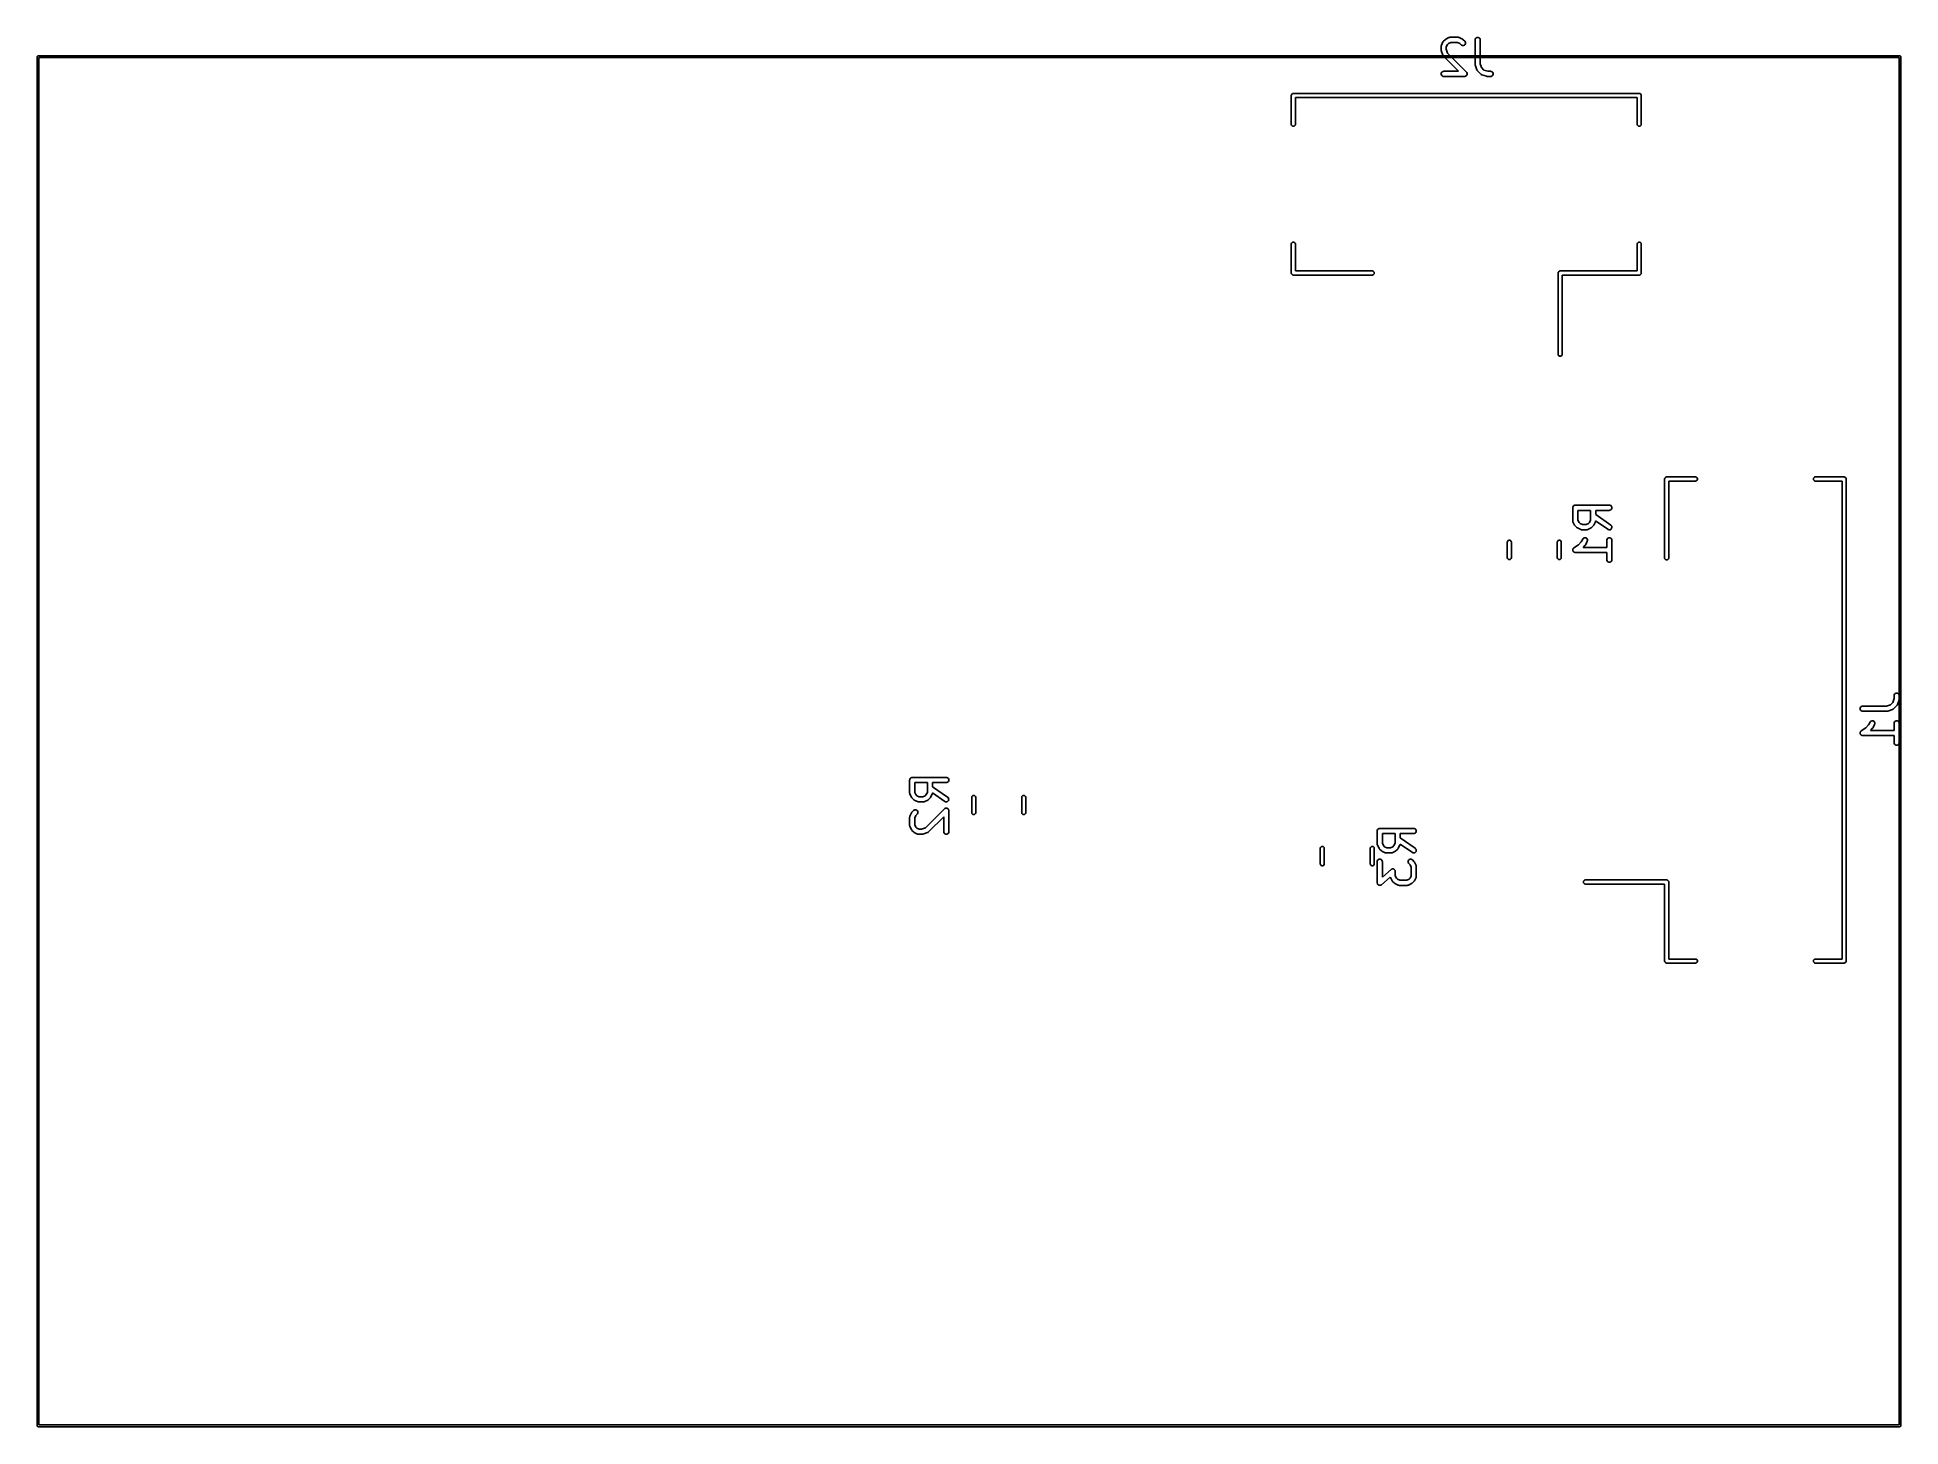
# Model space of a CAD drawing. Header units: inches. Extents: x 4.13 to 6.29, y -4.64 to -3.03.
import ezdxf

# ---------------------------------------------------------------- set-up
doc = ezdxf.new("R2010")
doc.units = ezdxf.units.IN
doc.header["$MEASUREMENT"] = 0
doc.layers.add('B.Silkscreen', color=31, linetype='CONTINUOUS', true_color=0xe8b2a7)

msp = doc.modelspace()

# ---------------------------------------------------------------- linework, layer by layer
at = {"layer": 'B.Silkscreen', "linetype": 'CONTINUOUS'}
for p, q in [((5.7582, -3.0392), (5.7583, -3.0386)), ((5.7582, -3.0429), (5.7582, -3.0392)), ((5.7583, -3.0384), (5.7585, -3.0379)), ((5.7583, -3.0385), (5.7583, -3.0384)), ((5.7583, -3.0386), (5.7583, -3.0385)), ((5.7585, -3.0379), (5.7604, -3.0341)), ((5.7604, -3.0341), (5.7605, -3.0339)), ((5.7605, -3.0339), (5.7606, -3.0338)), ((5.7606, -3.0337), (5.7607, -3.0336)), ((5.7606, -3.0338), (5.7606, -3.0337)), ((5.7607, -3.0336), (5.7608, -3.0336)), ((5.7608, -3.0336), (5.7609, -3.0333)), ((5.7609, -3.0333), (5.7628, -3.0315)), ((5.7628, -3.0315), (5.763, -3.0313)), ((5.763, -3.0313), (5.7631, -3.0312)), ((5.7631, -3.0312), (5.7632, -3.0312)), ((5.7632, -3.0312), (5.7633, -3.0311)), ((5.7633, -3.0311), (5.7636, -3.0309)), ((5.7633, -3.0311), (5.7633, -3.0311)), ((5.7636, -3.0309), (5.7673, -3.029)), ((5.7655, -3.0372), (5.7641, -3.0399)), ((5.7641, -3.0399), (5.7641, -3.0425)), ((5.7667, -3.036), (5.7655, -3.0372)), ((5.7694, -3.0346), (5.7667, -3.036)), ((5.7673, -3.029), (5.7679, -3.0288)), ((5.7679, -3.0288), (5.768, -3.0288)), ((5.768, -3.0288), (5.7681, -3.0288)), ((5.7681, -3.0288), (5.7687, -3.0287)), ((5.7687, -3.0287), (5.778, -3.0287)), ((5.7773, -3.0346), (5.7694, -3.0346)), ((5.78, -3.036), (5.7773, -3.0346)), ((5.778, -3.0287), (5.7786, -3.0288)), ((5.7786, -3.0288), (5.7787, -3.0288)), ((5.7787, -3.0288), (5.7788, -3.0288)), ((5.7788, -3.0288), (5.7793, -3.029)), ((5.7793, -3.029), (5.7831, -3.0309)), ((5.7816, -3.0375), (5.78, -3.036)), ((5.782, -3.0379), (5.7816, -3.0375)), ((5.7831, -3.0383), (5.782, -3.0379)), ((5.7831, -3.0309), (5.7833, -3.0311)), ((5.7842, -3.0383), (5.7831, -3.0383)), ((5.7833, -3.0311), (5.7834, -3.0311)), ((5.7834, -3.0311), (5.7835, -3.0312)), ((5.7835, -3.0312), (5.7836, -3.0312)), ((5.7836, -3.0312), (5.7836, -3.0313)), ((5.7836, -3.0313), (5.7839, -3.0315)), ((5.7839, -3.0315), (5.7857, -3.0333)), ((5.7853, -3.0379), (5.7842, -3.0383)), ((5.7861, -3.0371), (5.7853, -3.0379)), ((5.7857, -3.0333), (5.7861, -3.0338)), ((5.7861, -3.0338), (5.7865, -3.0349)), ((5.7865, -3.036), (5.7861, -3.0371)), ((5.7865, -3.0349), (5.7865, -3.036)), ((5.7976, -3.0311), (5.7981, -3.03)), ((5.7976, -3.0317), (5.7976, -3.0311)), ((5.7976, -3.0598), (5.7976, -3.0317)), ((5.7981, -3.03), (5.7989, -3.0292)), ((5.7989, -3.0292), (5.7999, -3.0288)), ((5.7999, -3.0288), (5.8011, -3.0288)), ((5.8011, -3.0288), (5.8022, -3.0292)), ((5.8022, -3.0292), (5.803, -3.03)), ((5.803, -3.03), (5.8034, -3.0311)), ((5.8034, -3.0311), (5.8035, -3.0317)), ((5.8035, -3.0317), (5.8035, -3.0593)), ((4.1329, -3.0508), (4.1335, -3.0503)), ((4.1329, -3.0512), (4.1329, -3.0508)), ((4.1329, -4.6358), (4.1329, -3.0512)), ((4.1335, -3.0503), (4.1339, -3.0502)), ((4.1339, -3.0502), (6.2894, -3.0502)), ((4.1348, -3.0522), (4.1348, -4.6348)), ((6.2884, -3.0522), (4.1348, -3.0522)), ((5.7582, -3.0432), (5.7582, -3.0429)), ((5.7582, -3.0433), (5.7582, -3.0432)), ((5.7582, -3.0434), (5.7582, -3.0433)), ((5.7583, -3.0435), (5.7582, -3.0434)), ((5.7583, -3.0436), (5.7583, -3.0435)), ((5.7584, -3.0439), (5.7583, -3.0436)), ((5.7602, -3.0495), (5.7584, -3.0439)), ((5.7605, -3.05), (5.7602, -3.0495)), ((5.7605, -3.0501), (5.7605, -3.05)), ((5.7606, -3.0502), (5.7605, -3.0501)), ((5.7609, -3.0506), (5.7606, -3.0502)), ((5.7784, -3.0681), (5.7609, -3.0506)), ((5.7641, -3.0425), (5.7656, -3.047)), ((5.7656, -3.047), (5.7876, -3.069)), ((5.7976, -3.0601), (5.7976, -3.0598)), ((5.7976, -3.0602), (5.7976, -3.0601)), ((5.7976, -3.0603), (5.7976, -3.0602)), ((5.7976, -3.0604), (5.7976, -3.0603)), ((5.7977, -3.0605), (5.7976, -3.0604)), ((5.7977, -3.0607), (5.7977, -3.0605)), ((5.7996, -3.0664), (5.7977, -3.0607)), ((5.8035, -3.0593), (5.805, -3.0638)), ((6.2884, -4.6348), (6.2884, -3.0522)), ((6.2894, -3.0502), (6.2897, -3.0503)), ((6.2897, -3.0503), (6.2903, -3.0508)), ((6.2903, -3.0508), (6.2904, -3.0512)), ((6.2904, -3.0512), (6.2904, -4.6358)), ((5.7583, -3.0705), (5.7587, -3.0694)), ((5.7583, -3.0716), (5.7583, -3.0705)), ((5.7587, -3.0727), (5.7583, -3.0716)), ((5.7587, -3.0694), (5.7595, -3.0686)), ((5.7595, -3.0735), (5.7587, -3.0727)), ((5.7595, -3.0686), (5.7606, -3.0682)), ((5.7606, -3.074), (5.7595, -3.0735)), ((5.7606, -3.0682), (5.7612, -3.0681)), ((5.7612, -3.074), (5.7606, -3.074)), ((5.7612, -3.0681), (5.7784, -3.0681)), ((5.7855, -3.074), (5.7612, -3.074)), ((5.7861, -3.074), (5.7855, -3.074)), ((5.7864, -3.0738), (5.7861, -3.074)), ((5.7872, -3.0735), (5.7864, -3.0738)), ((5.788, -3.0727), (5.7872, -3.0735)), ((5.7876, -3.069), (5.788, -3.0694)), ((5.788, -3.0694), (5.7884, -3.0705)), ((5.7884, -3.0716), (5.788, -3.0727)), ((5.7884, -3.0705), (5.7884, -3.0716)), ((5.7998, -3.0669), (5.7996, -3.0664)), ((5.7999, -3.067), (5.7998, -3.0669)), ((5.7999, -3.0671), (5.7999, -3.067)), ((5.8003, -3.0675), (5.7999, -3.0671)), ((5.8041, -3.0713), (5.8003, -3.0675)), ((5.8045, -3.0716), (5.8041, -3.0713)), ((5.8046, -3.0717), (5.8045, -3.0716)), ((5.8047, -3.0717), (5.8046, -3.0717)), ((5.8052, -3.072), (5.8047, -3.0717)), ((5.805, -3.0638), (5.8077, -3.0666)), ((5.8108, -3.0739), (5.8052, -3.072)), ((5.8077, -3.0666), (5.8123, -3.0681)), ((5.8111, -3.0739), (5.8108, -3.0739)), ((5.8112, -3.074), (5.8111, -3.0739)), ((5.8113, -3.074), (5.8112, -3.074)), ((5.8114, -3.074), (5.8113, -3.074)), ((5.8115, -3.074), (5.8114, -3.074)), ((5.8118, -3.074), (5.8115, -3.074)), ((5.8155, -3.074), (5.8118, -3.074)), ((5.8123, -3.0681), (5.8155, -3.0681)), ((5.8155, -3.0681), (5.8161, -3.0682)), ((5.8161, -3.074), (5.8155, -3.074)), ((5.8161, -3.0682), (5.8172, -3.0686)), ((5.8172, -3.0735), (5.8161, -3.074)), ((5.8172, -3.0686), (5.818, -3.0694)), ((5.818, -3.0727), (5.8172, -3.0735)), ((5.818, -3.0694), (5.8184, -3.0705)), ((5.8184, -3.0716), (5.818, -3.0727)), ((5.8184, -3.0705), (5.8184, -3.0716)), ((5.5848, -3.0961), (5.585, -3.0952)), ((5.5848, -3.1295), (5.5848, -3.0961)), ((5.585, -3.0952), (5.5863, -3.0939)), ((5.5863, -3.0939), (5.5872, -3.0937)), ((5.5872, -3.0937), (5.9876, -3.0937)), ((5.9852, -3.0984), (5.5896, -3.0984)), ((5.5896, -3.0984), (5.5896, -3.1295)), ((5.9852, -3.1295), (5.9852, -3.0984)), ((5.9876, -3.0937), (5.9885, -3.0939)), ((5.9885, -3.0939), (5.9898, -3.0952)), ((5.9898, -3.0952), (5.99, -3.0961)), ((5.99, -3.0961), (5.99, -3.1295)), ((5.585, -3.1304), (5.5848, -3.1295)), ((5.5863, -3.1317), (5.585, -3.1304)), ((5.5881, -3.1317), (5.5863, -3.1317)), ((5.5894, -3.1304), (5.5881, -3.1317)), ((5.5896, -3.1295), (5.5894, -3.1304)), ((5.9854, -3.1304), (5.9852, -3.1295)), ((5.9867, -3.1317), (5.9854, -3.1304)), ((5.9885, -3.1317), (5.9867, -3.1317)), ((5.9898, -3.1304), (5.9885, -3.1317)), ((5.99, -3.1295), (5.9898, -3.1304)), ((5.5848, -3.2681), (5.585, -3.2672)), ((5.5848, -3.3016), (5.5848, -3.2681)), ((5.585, -3.2672), (5.5863, -3.2659)), ((5.5863, -3.2659), (5.5881, -3.2659)), ((5.5881, -3.2659), (5.5894, -3.2672)), ((5.5894, -3.2672), (5.5896, -3.2681)), ((5.5896, -3.2681), (5.5896, -3.2992)), ((5.9852, -3.2681), (5.9854, -3.2672)), ((5.9852, -3.2992), (5.9852, -3.2681)), ((5.9854, -3.2672), (5.9867, -3.2659)), ((5.9867, -3.2659), (5.9885, -3.2659)), ((5.9885, -3.2659), (5.9898, -3.2672)), ((5.9898, -3.2672), (5.99, -3.2681)), ((5.99, -3.2681), (5.99, -3.3016)), ((5.5896, -3.2992), (5.6787, -3.2992)), ((5.6787, -3.2992), (5.6796, -3.2994)), ((5.6796, -3.2994), (5.6809, -3.3007)), ((5.6809, -3.3007), (5.6809, -3.3025)), ((5.8937, -3.3016), (5.8939, -3.3007)), ((5.8939, -3.3007), (5.8952, -3.2994)), ((5.8952, -3.2994), (5.8961, -3.2992)), ((5.8961, -3.2992), (5.9852, -3.2992)), ((5.585, -3.3025), (5.5848, -3.3016)), ((5.5863, -3.3038), (5.585, -3.3025)), ((5.5872, -3.3039), (5.5863, -3.3038)), ((5.6787, -3.3039), (5.5872, -3.3039)), ((5.6796, -3.3038), (5.6787, -3.3039)), ((5.6809, -3.3025), (5.6796, -3.3038)), ((5.8937, -3.3957), (5.8937, -3.3016)), ((5.9876, -3.3039), (5.8984, -3.3039)), ((5.8984, -3.3039), (5.8984, -3.3957)), ((5.9885, -3.3038), (5.9876, -3.3039)), ((5.9898, -3.3025), (5.9885, -3.3038)), ((5.99, -3.3016), (5.9898, -3.3025)), ((5.8939, -3.3966), (5.8937, -3.3957)), ((5.8952, -3.3979), (5.8939, -3.3966)), ((5.897, -3.3979), (5.8952, -3.3979)), ((5.8982, -3.3966), (5.897, -3.3979)), ((5.8984, -3.3957), (5.8982, -3.3966)), ((6.0171, -3.5391), (6.0184, -3.5378)), ((6.0184, -3.5378), (6.0193, -3.5376)), ((6.0193, -3.5376), (6.0528, -3.5376)), ((6.0528, -3.5376), (6.0537, -3.5378)), ((6.0537, -3.5378), (6.0549, -3.5391)), ((6.1892, -3.5391), (6.1904, -3.5378)), ((6.1904, -3.5378), (6.1913, -3.5376)), ((6.1913, -3.5376), (6.2248, -3.5376)), ((6.2248, -3.5376), (6.2257, -3.5378)), ((6.2257, -3.5378), (6.227, -3.5391)), ((6.0169, -3.54), (6.0171, -3.5391)), ((6.0169, -3.6315), (6.0169, -3.54)), ((6.0528, -3.5423), (6.0217, -3.5423)), ((6.0217, -3.5423), (6.0217, -3.6315)), ((6.0537, -3.5421), (6.0528, -3.5423)), ((6.0549, -3.5409), (6.0537, -3.5421)), ((6.0549, -3.5391), (6.0549, -3.5409)), ((6.1892, -3.5409), (6.1892, -3.5391)), ((6.1904, -3.5421), (6.1892, -3.5409)), ((6.1913, -3.5423), (6.1904, -3.5421)), ((6.2224, -3.5423), (6.1913, -3.5423)), ((6.2224, -4.0955), (6.2224, -3.5423)), ((6.227, -3.5391), (6.2272, -3.54)), ((6.2272, -3.54), (6.2272, -4.0978)), ((5.9106, -3.5733), (5.9107, -3.5727)), ((5.9106, -3.5883), (5.9106, -3.5733)), ((5.9107, -3.5727), (5.9111, -3.5717)), ((5.9111, -3.5717), (5.9119, -3.5708)), ((5.9119, -3.5708), (5.913, -3.5704)), ((5.913, -3.5704), (5.9136, -3.5704)), ((5.9136, -3.5704), (5.9529, -3.5704)), ((5.9312, -3.5763), (5.9165, -3.5763)), ((5.9165, -3.5763), (5.9165, -3.5876)), ((5.9312, -3.5876), (5.9312, -3.5763)), ((5.9529, -3.5763), (5.9372, -3.5763)), ((5.9372, -3.5763), (5.9372, -3.5811)), ((5.9372, -3.5811), (5.9546, -3.5934)), ((5.9529, -3.5704), (5.9535, -3.5704)), ((5.9535, -3.5762), (5.9529, -3.5763)), ((5.9535, -3.5704), (5.9546, -3.5708)), ((5.9546, -3.5758), (5.9535, -3.5762)), ((5.9546, -3.5708), (5.9554, -3.5717)), ((5.9554, -3.5749), (5.9546, -3.5758)), ((5.9554, -3.5717), (5.9558, -3.5727)), ((5.9558, -3.5739), (5.9554, -3.5749)), ((5.9558, -3.5727), (5.9558, -3.5739)), ((5.9107, -3.5889), (5.9106, -3.5883)), ((5.9107, -3.589), (5.9107, -3.5889)), ((5.9107, -3.5891), (5.9107, -3.589)), ((5.9109, -3.5896), (5.9107, -3.5891)), ((5.9128, -3.5934), (5.9109, -3.5896)), ((5.913, -3.5936), (5.9128, -3.5934)), ((5.913, -3.5937), (5.913, -3.5936)), ((5.9131, -3.5938), (5.913, -3.5937)), ((5.9131, -3.5939), (5.9131, -3.5938)), ((5.9132, -3.5939), (5.9131, -3.5939)), ((5.9134, -3.5941), (5.9132, -3.5939)), ((5.9152, -3.596), (5.9134, -3.5941)), ((5.9155, -3.5962), (5.9152, -3.596)), ((5.9155, -3.5963), (5.9155, -3.5962)), ((5.9156, -3.5963), (5.9155, -3.5963)), ((5.9157, -3.5964), (5.9156, -3.5963)), ((5.9158, -3.5964), (5.9157, -3.5964)), ((5.916, -3.5966), (5.9158, -3.5964)), ((5.9198, -3.5984), (5.916, -3.5966)), ((5.9165, -3.5876), (5.9179, -3.5903)), ((5.9179, -3.5903), (5.9191, -3.5915)), ((5.9191, -3.5915), (5.9218, -3.5928)), ((5.9203, -3.5986), (5.9198, -3.5984)), ((5.9204, -3.5987), (5.9203, -3.5986)), ((5.9205, -3.5987), (5.9204, -3.5987)), ((5.9211, -3.5988), (5.9205, -3.5987)), ((5.9267, -3.5988), (5.9211, -3.5988)), ((5.9218, -3.5928), (5.926, -3.5928)), ((5.926, -3.5928), (5.9287, -3.5915)), ((5.9273, -3.5987), (5.9267, -3.5988)), ((5.9274, -3.5987), (5.9273, -3.5987)), ((5.9275, -3.5986), (5.9274, -3.5987)), ((5.928, -3.5984), (5.9275, -3.5986)), ((5.9318, -3.5966), (5.928, -3.5984)), ((5.9287, -3.5915), (5.9299, -3.5903)), ((5.9299, -3.5903), (5.9312, -3.5876)), ((5.932, -3.5964), (5.9318, -3.5966)), ((5.9321, -3.5964), (5.932, -3.5964)), ((5.9322, -3.5963), (5.9321, -3.5964)), ((5.9323, -3.5963), (5.9322, -3.5963)), ((5.9325, -3.596), (5.9323, -3.5962)), ((5.9323, -3.5962), (5.9323, -3.5963)), ((5.9344, -3.5941), (5.9325, -3.596)), ((5.9346, -3.5939), (5.9344, -3.5941)), ((5.9347, -3.5939), (5.9346, -3.5939)), ((5.9348, -3.5937), (5.9347, -3.5938)), ((5.9347, -3.5938), (5.9347, -3.5939)), ((5.935, -3.5934), (5.9348, -3.5936)), ((5.9348, -3.5936), (5.9348, -3.5937)), ((5.9368, -3.5896), (5.935, -3.5934)), ((5.937, -3.5891), (5.9368, -3.5896)), ((5.9371, -3.589), (5.937, -3.5891)), ((5.9513, -3.5982), (5.9371, -3.5883)), ((5.9371, -3.5883), (5.9371, -3.5889)), ((5.9371, -3.5889), (5.9371, -3.589)), ((5.9518, -3.5985), (5.9513, -3.5982)), ((5.9529, -3.5988), (5.9518, -3.5985)), ((5.954, -3.5986), (5.9529, -3.5988)), ((5.955, -3.5979), (5.954, -3.5986)), ((5.9546, -3.5934), (5.9551, -3.5938)), ((5.9556, -3.597), (5.955, -3.5979)), ((5.9551, -3.5938), (5.9557, -3.5947)), ((5.9559, -3.5959), (5.9556, -3.597)), ((5.9557, -3.5947), (5.9559, -3.5959)), ((5.8348, -3.6131), (5.835, -3.6122)), ((5.8348, -3.631), (5.8348, -3.6131)), ((5.835, -3.6122), (5.8363, -3.6109)), ((5.8363, -3.6109), (5.8381, -3.6109)), ((5.8381, -3.6109), (5.8394, -3.6122)), ((5.8394, -3.6122), (5.8396, -3.6131)), ((5.8396, -3.6131), (5.8396, -3.631)), ((5.8927, -3.6131), (5.8929, -3.6122)), ((5.8927, -3.631), (5.8927, -3.6131)), ((5.8929, -3.6122), (5.8942, -3.6109)), ((5.8942, -3.6109), (5.896, -3.6109)), ((5.896, -3.6109), (5.8973, -3.6122)), ((5.8973, -3.6122), (5.8974, -3.6131)), ((5.8974, -3.6131), (5.8974, -3.631)), ((5.9106, -3.622), (5.9107, -3.6218)), ((5.9107, -3.6223), (5.9106, -3.622)), ((5.9107, -3.6215), (5.9108, -3.6212)), ((5.9107, -3.6218), (5.9107, -3.6215)), ((5.9107, -3.6226), (5.9107, -3.6223)), ((5.9108, -3.6229), (5.9107, -3.6226)), ((5.9108, -3.6209), (5.911, -3.6207)), ((5.9108, -3.6212), (5.9108, -3.6209)), ((5.9108, -3.6232), (5.9108, -3.6229)), ((5.911, -3.6234), (5.9108, -3.6232)), ((5.911, -3.6207), (5.9111, -3.6204)), ((5.9111, -3.6237), (5.911, -3.6234)), ((5.9111, -3.6204), (5.9113, -3.6202)), ((5.9113, -3.6239), (5.9111, -3.6237)), ((5.9113, -3.6202), (5.9115, -3.62)), ((5.9115, -3.6241), (5.9113, -3.6239)), ((5.9115, -3.62), (5.9119, -3.6196)), ((5.9117, -3.6243), (5.9115, -3.6241)), ((5.9119, -3.6245), (5.9117, -3.6243)), ((5.9119, -3.6196), (5.9173, -3.616)), ((5.9119, -3.6196), (5.9119, -3.6196)), ((5.9119, -3.6196), (5.9119, -3.6196)), ((5.9119, -3.6196), (5.9119, -3.6196)), ((5.9122, -3.6246), (5.9119, -3.6245)), ((5.9173, -3.616), (5.9205, -3.6128)), ((5.9205, -3.6128), (5.9222, -3.6095)), ((5.9222, -3.6095), (5.9225, -3.609)), ((5.9225, -3.609), (5.9234, -3.6082)), ((5.925, -3.6166), (5.9226, -3.6191)), ((5.9226, -3.6191), (5.95, -3.6191)), ((5.9234, -3.6082), (5.9245, -3.6079)), ((5.9245, -3.6079), (5.9256, -3.608)), ((5.9252, -3.6164), (5.925, -3.6166)), ((5.9253, -3.6164), (5.9252, -3.6164)), ((5.9254, -3.6162), (5.9253, -3.6163)), ((5.9253, -3.6163), (5.9253, -3.6164)), ((5.9256, -3.6159), (5.9254, -3.6161)), ((5.9254, -3.6161), (5.9254, -3.6162)), ((5.9256, -3.608), (5.9266, -3.6085)), ((5.9275, -3.6121), (5.9256, -3.6159)), ((5.9266, -3.6085), (5.9274, -3.6093)), ((5.9274, -3.6093), (5.9278, -3.6104)), ((5.9277, -3.6116), (5.9275, -3.6121)), ((5.9278, -3.6104), (5.9277, -3.6116)), ((5.95, -3.6102), (5.9505, -3.6092)), ((5.95, -3.6108), (5.95, -3.6102)), ((5.95, -3.6191), (5.95, -3.6108)), ((5.9505, -3.6092), (5.9513, -3.6083)), ((5.9513, -3.6083), (5.9524, -3.6079)), ((5.9524, -3.6079), (5.9535, -3.6079)), ((5.9535, -3.6079), (5.9546, -3.6083)), ((5.9546, -3.6083), (5.9554, -3.6092)), ((5.9554, -3.6092), (5.9558, -3.6102)), ((5.9558, -3.6102), (5.9559, -3.6108)), ((5.9559, -3.6108), (5.9559, -3.6333)), ((5.835, -3.6319), (5.8348, -3.631)), ((5.8363, -3.6332), (5.835, -3.6319)), ((5.8381, -3.6332), (5.8363, -3.6332)), ((5.8394, -3.6319), (5.8381, -3.6332)), ((5.8396, -3.631), (5.8394, -3.6319)), ((5.8929, -3.6319), (5.8927, -3.631)), ((5.8942, -3.6332), (5.8929, -3.6319)), ((5.896, -3.6332), (5.8942, -3.6332)), ((5.8973, -3.6319), (5.896, -3.6332)), ((5.8974, -3.631), (5.8973, -3.6319)), ((5.9124, -3.6248), (5.9122, -3.6246)), ((5.9127, -3.6248), (5.9124, -3.6248)), ((5.913, -3.6249), (5.9127, -3.6248)), ((5.9136, -3.625), (5.913, -3.6249)), ((5.95, -3.625), (5.9136, -3.625)), ((5.9136, -3.625), (5.9136, -3.625)), ((5.9136, -3.625), (5.9136, -3.625)), ((5.9136, -3.625), (5.9136, -3.625)), ((5.95, -3.6333), (5.95, -3.625)), ((5.95, -3.6339), (5.95, -3.6333)), ((5.9505, -3.6349), (5.95, -3.6339)), ((5.9513, -3.6358), (5.9505, -3.6349)), ((5.9524, -3.6362), (5.9513, -3.6358)), ((5.9535, -3.6362), (5.9524, -3.6362)), ((5.9546, -3.6358), (5.9535, -3.6362)), ((5.9554, -3.6349), (5.9546, -3.6358)), ((5.9558, -3.6339), (5.9554, -3.6349)), ((5.9559, -3.6333), (5.9558, -3.6339)), ((6.0171, -3.6324), (6.0169, -3.6315)), ((6.0184, -3.6337), (6.0171, -3.6324)), ((6.0202, -3.6337), (6.0184, -3.6337)), ((6.0215, -3.6324), (6.0202, -3.6337)), ((6.0217, -3.6315), (6.0215, -3.6324)), ((6.2812, -3.7986), (6.2827, -3.794)), ((6.2827, -3.7902), (6.2832, -3.7891)), ((6.2827, -3.7908), (6.2827, -3.7902)), ((6.2827, -3.794), (6.2827, -3.7908)), ((6.2832, -3.7891), (6.284, -3.7883)), ((6.284, -3.7883), (6.285, -3.7879)), ((6.285, -3.7879), (6.2862, -3.7879)), ((6.2862, -3.7879), (6.2873, -3.7883)), ((6.2884, -3.7955), (6.2865, -3.8011)), ((6.2873, -3.7883), (6.2881, -3.7891)), ((6.2881, -3.7891), (6.2885, -3.7902)), ((6.2885, -3.7952), (6.2884, -3.7955)), ((6.2885, -3.7902), (6.2886, -3.7908)), ((6.2886, -3.7945), (6.2885, -3.7948)), ((6.2885, -3.7948), (6.2886, -3.7949)), ((6.2886, -3.7949), (6.2885, -3.795)), ((6.2885, -3.795), (6.2885, -3.7951)), ((6.2885, -3.7951), (6.2885, -3.7952)), ((6.2886, -3.7908), (6.2886, -3.7945)), ((6.2434, -3.8052), (6.2438, -3.8041)), ((6.2434, -3.8064), (6.2434, -3.8052)), ((6.2438, -3.8074), (6.2434, -3.8064)), ((6.2438, -3.8041), (6.2446, -3.8033)), ((6.2446, -3.8082), (6.2438, -3.8074)), ((6.2446, -3.8033), (6.2457, -3.8029)), ((6.2457, -3.8087), (6.2446, -3.8082)), ((6.2457, -3.8029), (6.2463, -3.8028)), ((6.2463, -3.8087), (6.2457, -3.8087)), ((6.2463, -3.8028), (6.2739, -3.8028)), ((6.2744, -3.8087), (6.2463, -3.8087)), ((6.2739, -3.8028), (6.2784, -3.8013)), ((6.2747, -3.8087), (6.2744, -3.8087)), ((6.2748, -3.8087), (6.2747, -3.8087)), ((6.2747, -3.8087), (6.2747, -3.8087)), ((6.275, -3.8087), (6.2748, -3.8087)), ((6.2753, -3.8086), (6.275, -3.8086)), ((6.275, -3.8086), (6.275, -3.8087)), ((6.2809, -3.8067), (6.2753, -3.8086)), ((6.2784, -3.8013), (6.2812, -3.7986)), ((6.2815, -3.8065), (6.2809, -3.8067)), ((6.2816, -3.8064), (6.2815, -3.8064)), ((6.2815, -3.8064), (6.2815, -3.8065)), ((6.2821, -3.806), (6.2816, -3.8064)), ((6.2858, -3.8022), (6.2821, -3.806)), ((6.2862, -3.8018), (6.2858, -3.8022)), ((6.2863, -3.8016), (6.2862, -3.8017)), ((6.2862, -3.8017), (6.2862, -3.8018)), ((6.2865, -3.8011), (6.2863, -3.8016)), ((6.2433, -3.8339), (6.2434, -3.8336)), ((6.2434, -3.8342), (6.2433, -3.8339)), ((6.2434, -3.8333), (6.2435, -3.833)), ((6.2434, -3.8336), (6.2434, -3.8333)), ((6.2434, -3.8345), (6.2434, -3.8342)), ((6.2435, -3.8347), (6.2434, -3.8345)), ((6.2435, -3.8328), (6.2437, -3.8325)), ((6.2435, -3.833), (6.2435, -3.8328)), ((6.2435, -3.835), (6.2435, -3.8347)), ((6.2437, -3.8353), (6.2435, -3.835)), ((6.2437, -3.8325), (6.2438, -3.8323)), ((6.2438, -3.8355), (6.2437, -3.8353)), ((6.2438, -3.8323), (6.244, -3.832)), ((6.244, -3.8357), (6.2438, -3.8355)), ((6.244, -3.832), (6.2442, -3.8318)), ((6.2442, -3.836), (6.244, -3.8357)), ((6.2442, -3.8318), (6.2446, -3.8314)), ((6.2444, -3.8361), (6.2442, -3.836)), ((6.2446, -3.8364), (6.2444, -3.8361)), ((6.2446, -3.8314), (6.25, -3.8279)), ((6.2446, -3.8314), (6.2446, -3.8314)), ((6.2446, -3.8314), (6.2446, -3.8314)), ((6.2446, -3.8314), (6.2446, -3.8314)), ((6.2449, -3.8365), (6.2446, -3.8364)), ((6.2451, -3.8366), (6.2449, -3.8365)), ((6.2454, -3.8367), (6.2451, -3.8366)), ((6.2457, -3.8368), (6.2454, -3.8367)), ((6.2462, -3.8368), (6.2457, -3.8368)), ((6.2463, -3.8368), (6.2462, -3.8368)), ((6.2462, -3.8368), (6.2462, -3.8368)), ((6.2827, -3.8368), (6.2463, -3.8368)), ((6.2463, -3.8368), (6.2463, -3.8368)), ((6.25, -3.8279), (6.2532, -3.8246)), ((6.2532, -3.8246), (6.2549, -3.8213)), ((6.2549, -3.8213), (6.2552, -3.8208)), ((6.2552, -3.8208), (6.256, -3.8201)), ((6.2577, -3.8285), (6.2553, -3.8309)), ((6.2553, -3.8309), (6.2827, -3.8309)), ((6.256, -3.8201), (6.2571, -3.8197)), ((6.2571, -3.8197), (6.2583, -3.8198)), ((6.2579, -3.8283), (6.2577, -3.8285)), ((6.258, -3.8282), (6.2579, -3.8283)), ((6.2581, -3.828), (6.258, -3.8281)), ((6.258, -3.8281), (6.258, -3.8282)), ((6.2583, -3.8277), (6.2581, -3.828)), ((6.2581, -3.828), (6.2581, -3.828)), ((6.2583, -3.8198), (6.2593, -3.8203)), ((6.2601, -3.824), (6.2583, -3.8277)), ((6.2593, -3.8203), (6.2601, -3.8212)), ((6.2601, -3.8212), (6.2604, -3.8223)), ((6.2603, -3.8234), (6.2601, -3.824)), ((6.2604, -3.8223), (6.2603, -3.8234)), ((6.2827, -3.8221), (6.2832, -3.821)), ((6.2827, -3.8226), (6.2827, -3.8221)), ((6.2827, -3.8309), (6.2827, -3.8226)), ((6.2827, -3.8451), (6.2827, -3.8368)), ((6.2832, -3.821), (6.284, -3.8202)), ((6.284, -3.8202), (6.285, -3.8198)), ((6.285, -3.8198), (6.2862, -3.8198)), ((6.2862, -3.8198), (6.2873, -3.8202)), ((6.2873, -3.8202), (6.2881, -3.821)), ((6.2881, -3.821), (6.2885, -3.8221)), ((6.2885, -3.8221), (6.2886, -3.8226)), ((6.2886, -3.8226), (6.2886, -3.8451)), ((6.2827, -3.8457), (6.2827, -3.8451)), ((6.2832, -3.8468), (6.2827, -3.8457)), ((6.284, -3.8476), (6.2832, -3.8468)), ((6.285, -3.848), (6.284, -3.8476)), ((6.2862, -3.848), (6.285, -3.848)), ((6.2873, -3.8476), (6.2862, -3.848)), ((6.2881, -3.8468), (6.2873, -3.8476)), ((6.2885, -3.8457), (6.2881, -3.8468)), ((6.2886, -3.8451), (6.2885, -3.8457)), ((5.1429, -3.8883), (5.143, -3.8877)), ((5.1429, -3.9033), (5.1429, -3.8883)), ((5.143, -3.9038), (5.1429, -3.9033)), ((5.143, -3.8877), (5.1434, -3.8866)), ((5.143, -3.9039), (5.143, -3.9038)), ((5.143, -3.904), (5.143, -3.9039)), ((5.1432, -3.9046), (5.143, -3.904)), ((5.1451, -3.9083), (5.1432, -3.9046)), ((5.1434, -3.8866), (5.1442, -3.8858)), ((5.1442, -3.8858), (5.1453, -3.8854)), ((5.1453, -3.8854), (5.1459, -3.8853)), ((5.1459, -3.8853), (5.1852, -3.8853)), ((5.1635, -3.8912), (5.1488, -3.8912)), ((5.1488, -3.8912), (5.1488, -3.9026)), ((5.1488, -3.9026), (5.1502, -3.9053)), ((5.1622, -3.9053), (5.1635, -3.9026)), ((5.1635, -3.9026), (5.1635, -3.8912)), ((5.1691, -3.9046), (5.1672, -3.9083)), ((5.1693, -3.904), (5.1691, -3.9046)), ((5.1694, -3.9038), (5.1693, -3.9039)), ((5.1693, -3.9039), (5.1693, -3.904)), ((5.1852, -3.8912), (5.1694, -3.8912)), ((5.1694, -3.8912), (5.1694, -3.8961)), ((5.1694, -3.8961), (5.1869, -3.9083)), ((5.1835, -3.9132), (5.1694, -3.9033)), ((5.1694, -3.9033), (5.1694, -3.9038)), ((5.1852, -3.8853), (5.1858, -3.8854)), ((5.1858, -3.8912), (5.1852, -3.8912)), ((5.1858, -3.8854), (5.1869, -3.8858)), ((5.1869, -3.8907), (5.1858, -3.8912)), ((5.1869, -3.8858), (5.1877, -3.8866)), ((5.1877, -3.8899), (5.1869, -3.8907)), ((5.1877, -3.8866), (5.1881, -3.8877)), ((5.1881, -3.8888), (5.1877, -3.8899)), ((5.1881, -3.8877), (5.1881, -3.8888)), ((5.1432, -3.9301), (5.1451, -3.9263)), ((5.1452, -3.9086), (5.1451, -3.9083)), ((5.1451, -3.9263), (5.1452, -3.9261)), ((5.1453, -3.9087), (5.1452, -3.9086)), ((5.1452, -3.9261), (5.1453, -3.926)), ((5.1454, -3.9088), (5.1453, -3.9087)), ((5.1453, -3.9087), (5.1453, -3.9087)), ((5.1453, -3.9259), (5.1454, -3.9258)), ((5.1453, -3.926), (5.1453, -3.9259)), ((5.1455, -3.9089), (5.1454, -3.9088)), ((5.1454, -3.9258), (5.1455, -3.9258)), ((5.1456, -3.9091), (5.1455, -3.9089)), ((5.1455, -3.9258), (5.1456, -3.9255)), ((5.1475, -3.911), (5.1456, -3.9091)), ((5.1456, -3.9255), (5.1475, -3.9237)), ((5.1477, -3.9112), (5.1475, -3.911)), ((5.1475, -3.9237), (5.148, -3.9233)), ((5.1478, -3.9112), (5.1477, -3.9112)), ((5.1479, -3.9113), (5.1478, -3.9112)), ((5.148, -3.9113), (5.1479, -3.9113)), ((5.148, -3.9114), (5.148, -3.9113)), ((5.1483, -3.9115), (5.148, -3.9114)), ((5.148, -3.9233), (5.149, -3.9229)), ((5.152, -3.9134), (5.1483, -3.9115)), ((5.149, -3.9229), (5.1502, -3.9229)), ((5.1502, -3.9053), (5.1514, -3.9065)), ((5.1502, -3.9229), (5.1512, -3.9233)), ((5.1512, -3.9233), (5.1521, -3.9241)), ((5.1514, -3.9065), (5.1541, -3.9078)), ((5.1526, -3.9136), (5.152, -3.9134)), ((5.1521, -3.9241), (5.1525, -3.9252)), ((5.1525, -3.9263), (5.1521, -3.9274)), ((5.1525, -3.9252), (5.1525, -3.9263)), ((5.1527, -3.9136), (5.1526, -3.9136)), ((5.1528, -3.9137), (5.1527, -3.9136)), ((5.1534, -3.9137), (5.1528, -3.9137)), ((5.159, -3.9137), (5.1534, -3.9137)), ((5.1541, -3.9078), (5.1583, -3.9078)), ((5.1583, -3.9078), (5.161, -3.9065)), ((5.1596, -3.9137), (5.159, -3.9137)), ((5.1597, -3.9136), (5.1596, -3.9137)), ((5.1598, -3.9136), (5.1597, -3.9136)), ((5.1603, -3.9134), (5.1598, -3.9136)), ((5.1641, -3.9115), (5.1603, -3.9134)), ((5.161, -3.9065), (5.1622, -3.9053)), ((5.1611, -3.9438), (5.1831, -3.9218)), ((5.1643, -3.9114), (5.1641, -3.9115)), ((5.1644, -3.9113), (5.1643, -3.9114)), ((5.1645, -3.9113), (5.1644, -3.9113)), ((5.1646, -3.9112), (5.1645, -3.9112)), ((5.1645, -3.9112), (5.1645, -3.9113)), ((5.1648, -3.911), (5.1646, -3.9112)), ((5.1667, -3.9091), (5.1648, -3.911)), ((5.1669, -3.9089), (5.1667, -3.9091)), ((5.167, -3.9087), (5.1669, -3.9088)), ((5.1669, -3.9088), (5.1669, -3.9089)), ((5.1671, -3.9087), (5.167, -3.9087)), ((5.1672, -3.9083), (5.1671, -3.9086)), ((5.1671, -3.9086), (5.1671, -3.9087)), ((5.1831, -3.9218), (5.1836, -3.9214)), ((5.184, -3.9135), (5.1835, -3.9132)), ((5.1836, -3.9214), (5.1843, -3.9211)), ((5.1852, -3.9137), (5.184, -3.9135)), ((5.1843, -3.9211), (5.1847, -3.921)), ((5.1847, -3.921), (5.1858, -3.921)), ((5.1863, -3.9135), (5.1852, -3.9137)), ((5.1858, -3.921), (5.1869, -3.9214)), ((5.1873, -3.9129), (5.1863, -3.9135)), ((5.1869, -3.9083), (5.1874, -3.9087)), ((5.1869, -3.9214), (5.1877, -3.9222)), ((5.1879, -3.9119), (5.1873, -3.9129)), ((5.1874, -3.9087), (5.188, -3.9097)), ((5.1877, -3.9222), (5.1879, -3.9229)), ((5.1882, -3.9108), (5.1879, -3.9119)), ((5.1879, -3.9229), (5.1881, -3.9233)), ((5.188, -3.9097), (5.1882, -3.9108)), ((5.1881, -3.9233), (5.1882, -3.9239)), ((5.1882, -3.9239), (5.1882, -3.9483)), ((5.2148, -3.9084), (5.2149, -3.9075)), ((5.2148, -3.9263), (5.2148, -3.9084)), ((5.2149, -3.9272), (5.2148, -3.9263)), ((5.2149, -3.9075), (5.2162, -3.9062)), ((5.2162, -3.9062), (5.218, -3.9062)), ((5.218, -3.9062), (5.2193, -3.9075)), ((5.2193, -3.9075), (5.2195, -3.9084)), ((5.2195, -3.9263), (5.2193, -3.9272)), ((5.2195, -3.9084), (5.2195, -3.9263)), ((5.2726, -3.9084), (5.2728, -3.9075)), ((5.2726, -3.9263), (5.2726, -3.9084)), ((5.2728, -3.9272), (5.2726, -3.9263)), ((5.2728, -3.9075), (5.2741, -3.9062)), ((5.2741, -3.9062), (5.2759, -3.9062)), ((5.2759, -3.9062), (5.2772, -3.9075)), ((5.2772, -3.9075), (5.2774, -3.9084)), ((5.2774, -3.9263), (5.2772, -3.9272)), ((5.2774, -3.9084), (5.2774, -3.9263)), ((5.1429, -3.9314), (5.143, -3.9308)), ((5.1429, -3.9408), (5.1429, -3.9314)), ((5.143, -3.9413), (5.1429, -3.9408)), ((5.143, -3.9306), (5.1432, -3.9301)), ((5.143, -3.9307), (5.143, -3.9306)), ((5.143, -3.9308), (5.143, -3.9307)), ((5.143, -3.9414), (5.143, -3.9413)), ((5.143, -3.9415), (5.143, -3.9414)), ((5.1432, -3.9421), (5.143, -3.9415)), ((5.1451, -3.9458), (5.1432, -3.9421)), ((5.1452, -3.9461), (5.1451, -3.9458)), ((5.1453, -3.9461), (5.1452, -3.9461)), ((5.1453, -3.9462), (5.1453, -3.9461)), ((5.1454, -3.9463), (5.1453, -3.9462)), ((5.1455, -3.9464), (5.1454, -3.9463)), ((5.1456, -3.9466), (5.1455, -3.9464)), ((5.1475, -3.9485), (5.1456, -3.9466)), ((5.1502, -3.9294), (5.1488, -3.9321)), ((5.1488, -3.9321), (5.1488, -3.9401)), ((5.1488, -3.9401), (5.1502, -3.9428)), ((5.1517, -3.9278), (5.1502, -3.9294)), ((5.1502, -3.9428), (5.1514, -3.944)), ((5.1514, -3.944), (5.1541, -3.9453)), ((5.1521, -3.9274), (5.1517, -3.9278)), ((5.1541, -3.9453), (5.1566, -3.9453)), ((5.1566, -3.9453), (5.1611, -3.9438)), ((5.1823, -3.931), (5.1648, -3.9485)), ((5.1823, -3.9483), (5.1823, -3.931)), ((5.2162, -3.9284), (5.2149, -3.9272)), ((5.218, -3.9284), (5.2162, -3.9284)), ((5.2193, -3.9272), (5.218, -3.9284)), ((5.2741, -3.9284), (5.2728, -3.9272)), ((5.2759, -3.9284), (5.2741, -3.9284)), ((5.2772, -3.9272), (5.2759, -3.9284)), ((5.6842, -3.9473), (5.6843, -3.9467)), ((5.6842, -3.9623), (5.6842, -3.9473)), ((5.6843, -3.9467), (5.6847, -3.9457)), ((5.6847, -3.9457), (5.6856, -3.9449)), ((5.6856, -3.9449), (5.6866, -3.9444)), ((5.6866, -3.9444), (5.6872, -3.9444)), ((5.6872, -3.9444), (5.7266, -3.9444)), ((5.7266, -3.9444), (5.7271, -3.9444)), ((5.7271, -3.9444), (5.7282, -3.9449)), ((5.7282, -3.9449), (5.729, -3.9457)), ((5.729, -3.9457), (5.7295, -3.9467)), ((5.7295, -3.9479), (5.729, -3.949)), ((5.7295, -3.9467), (5.7295, -3.9479)), ((5.1477, -3.9487), (5.1475, -3.9485)), ((5.1478, -3.9487), (5.1477, -3.9487)), ((5.1479, -3.9488), (5.1478, -3.9487)), ((5.148, -3.9488), (5.1479, -3.9488)), ((5.148, -3.9489), (5.148, -3.9488)), ((5.1483, -3.949), (5.148, -3.9489)), ((5.152, -3.9509), (5.1483, -3.949)), ((5.1526, -3.9511), (5.152, -3.9509)), ((5.1527, -3.9511), (5.1526, -3.9511)), ((5.1528, -3.9512), (5.1527, -3.9511)), ((5.1534, -3.9512), (5.1528, -3.9512)), ((5.1571, -3.9512), (5.1534, -3.9512)), ((5.1574, -3.9512), (5.1571, -3.9512)), ((5.1575, -3.9512), (5.1574, -3.9512)), ((5.1576, -3.9512), (5.1575, -3.9512)), ((5.1577, -3.9512), (5.1576, -3.9512)), ((5.1578, -3.9511), (5.1577, -3.9512)), ((5.158, -3.9511), (5.1578, -3.9511)), ((5.1637, -3.9492), (5.158, -3.9511)), ((5.1642, -3.9489), (5.1637, -3.9492)), ((5.1643, -3.9489), (5.1642, -3.9489)), ((5.1644, -3.9488), (5.1643, -3.9489)), ((5.1648, -3.9485), (5.1644, -3.9488)), ((5.1823, -3.9488), (5.1823, -3.9483)), ((5.1828, -3.9499), (5.1823, -3.9488)), ((5.1836, -3.9507), (5.1828, -3.9499)), ((5.1847, -3.9512), (5.1836, -3.9507)), ((5.1858, -3.9512), (5.1847, -3.9512)), ((5.1869, -3.9507), (5.1858, -3.9512)), ((5.1877, -3.9499), (5.1869, -3.9507)), ((5.1881, -3.9488), (5.1877, -3.9499)), ((5.1882, -3.9483), (5.1881, -3.9488)), ((5.6183, -3.9674), (5.6185, -3.9665)), ((5.6183, -3.9853), (5.6183, -3.9674)), ((5.6185, -3.9665), (5.6198, -3.9653)), ((5.6198, -3.9653), (5.6216, -3.9653)), ((5.6216, -3.9653), (5.6229, -3.9665)), ((5.6229, -3.9665), (5.623, -3.9674)), ((5.623, -3.9674), (5.623, -3.9853)), ((5.6762, -3.9674), (5.6764, -3.9665)), ((5.6762, -3.9853), (5.6762, -3.9674)), ((5.6764, -3.9665), (5.6776, -3.9653)), ((5.6776, -3.9653), (5.6794, -3.9653)), ((5.6794, -3.9653), (5.6807, -3.9665)), ((5.6807, -3.9665), (5.6809, -3.9674)), ((5.6809, -3.9674), (5.6809, -3.9853)), ((5.6843, -3.9629), (5.6842, -3.9623)), ((5.6843, -3.963), (5.6843, -3.9629)), ((5.6843, -3.9631), (5.6843, -3.963)), ((5.6846, -3.9636), (5.6843, -3.9631)), ((5.6864, -3.9674), (5.6846, -3.9636)), ((5.6866, -3.9676), (5.6864, -3.9674)), ((5.6866, -3.9677), (5.6866, -3.9676)), ((5.6867, -3.9678), (5.6866, -3.9677)), ((5.6867, -3.9679), (5.6867, -3.9678)), ((5.6868, -3.9679), (5.6867, -3.9679)), ((5.687, -3.9682), (5.6868, -3.9679)), ((5.6889, -3.97), (5.687, -3.9682)), ((5.7049, -3.9503), (5.6902, -3.9503)), ((5.6902, -3.9503), (5.6902, -3.9616)), ((5.6902, -3.9616), (5.6915, -3.9643)), ((5.6915, -3.9643), (5.6927, -3.9655)), ((5.6927, -3.9655), (5.6954, -3.9669)), ((5.6954, -3.9669), (5.6996, -3.9669)), ((5.6996, -3.9669), (5.7023, -3.9655)), ((5.7023, -3.9655), (5.7035, -3.9643)), ((5.7035, -3.9643), (5.7049, -3.9616)), ((5.7049, -3.9616), (5.7049, -3.9503)), ((5.708, -3.9682), (5.7062, -3.97)), ((5.7082, -3.9679), (5.708, -3.9682)), ((5.7083, -3.9679), (5.7082, -3.9679)), ((5.7084, -3.9677), (5.7083, -3.9678)), ((5.7083, -3.9678), (5.7083, -3.9679)), ((5.7086, -3.9674), (5.7084, -3.9676)), ((5.7084, -3.9676), (5.7084, -3.9677)), ((5.7105, -3.9636), (5.7086, -3.9674)), ((5.7107, -3.9631), (5.7105, -3.9636)), ((5.7108, -3.9624), (5.7107, -3.9629)), ((5.7107, -3.9629), (5.7107, -3.963)), ((5.7107, -3.963), (5.7107, -3.9631)), ((5.7266, -3.9503), (5.7108, -3.9503)), ((5.7108, -3.9503), (5.7108, -3.9552)), ((5.7108, -3.9552), (5.7283, -3.9674)), ((5.7249, -3.9722), (5.7108, -3.9624)), ((5.7271, -3.9502), (5.7266, -3.9503)), ((5.7282, -3.9498), (5.7271, -3.9502)), ((5.729, -3.949), (5.7282, -3.9498)), ((5.7283, -3.9674), (5.7287, -3.9678)), ((5.7287, -3.9678), (5.7293, -3.9687)), ((5.7293, -3.9687), (5.7295, -3.9699)), ((5.6185, -3.9862), (5.6183, -3.9853)), ((5.6198, -3.9875), (5.6185, -3.9862)), ((5.6216, -3.9875), (5.6198, -3.9875)), ((5.6229, -3.9862), (5.6216, -3.9875)), ((5.623, -3.9853), (5.6229, -3.9862)), ((5.6764, -3.9862), (5.6762, -3.9853)), ((5.6776, -3.9875), (5.6764, -3.9862)), ((5.6794, -3.9875), (5.6776, -3.9875)), ((5.6807, -3.9862), (5.6794, -3.9875)), ((5.6809, -3.9853), (5.6807, -3.9862)), ((5.6842, -3.9829), (5.6843, -3.9824)), ((5.6842, -4.0073), (5.6842, -3.9829)), ((5.6843, -3.9824), (5.6847, -3.9813)), ((5.6847, -3.9813), (5.6856, -3.9805)), ((5.6856, -3.9805), (5.6866, -3.98)), ((5.6866, -3.98), (5.6878, -3.98)), ((5.6878, -3.98), (5.6888, -3.9805)), ((5.6888, -3.9805), (5.6897, -3.9813)), ((5.6891, -3.9702), (5.6889, -3.97)), ((5.6891, -3.9703), (5.6891, -3.9702)), ((5.6892, -3.9703), (5.6891, -3.9703)), ((5.6893, -3.9704), (5.6892, -3.9703)), ((5.6894, -3.9704), (5.6893, -3.9704)), ((5.6896, -3.9706), (5.6894, -3.9704)), ((5.6934, -3.9725), (5.6896, -3.9706)), ((5.6897, -3.9813), (5.6901, -3.9824)), ((5.6901, -3.9824), (5.6902, -3.9829)), ((5.6902, -3.9829), (5.6902, -4.0008)), ((5.6939, -3.9727), (5.6934, -3.9725)), ((5.694, -3.9727), (5.6939, -3.9727)), ((5.6941, -3.9727), (5.694, -3.9727)), ((5.6947, -3.9728), (5.6941, -3.9727)), ((5.7003, -3.9728), (5.6947, -3.9728)), ((5.7009, -3.9727), (5.7003, -3.9728)), ((5.701, -3.9727), (5.7009, -3.9727)), ((5.7011, -3.9727), (5.701, -3.9727)), ((5.7016, -3.9725), (5.7011, -3.9727)), ((5.7012, -3.9915), (5.7016, -3.9913)), ((5.7054, -3.9706), (5.7016, -3.9725)), ((5.7016, -3.9913), (5.7017, -3.9913)), ((5.7017, -3.9913), (5.7018, -3.9913)), ((5.7018, -3.9913), (5.7023, -3.9913)), ((5.7023, -3.9913), (5.7028, -3.9913)), ((5.7028, -3.9913), (5.7029, -3.9913)), ((5.7029, -3.9913), (5.703, -3.9913)), ((5.703, -3.9913), (5.7034, -3.9915)), ((5.7056, -3.9704), (5.7054, -3.9706)), ((5.7057, -3.9704), (5.7056, -3.9704)), ((5.7058, -3.9703), (5.7057, -3.9704)), ((5.7059, -3.9703), (5.7058, -3.9703)), ((5.7062, -3.97), (5.7059, -3.9702)), ((5.7059, -3.9702), (5.7059, -3.9703)), ((5.7199, -3.9824), (5.7204, -3.9813)), ((5.7199, -3.9835), (5.7199, -3.9824)), ((5.7204, -3.9846), (5.7199, -3.9835)), ((5.7204, -3.9813), (5.7212, -3.9805)), ((5.7207, -3.985), (5.7204, -3.9846)), ((5.7223, -3.9866), (5.7207, -3.985)), ((5.7212, -3.9805), (5.7222, -3.98)), ((5.7222, -3.98), (5.7234, -3.98)), ((5.7236, -3.9893), (5.7223, -3.9866)), ((5.7234, -3.98), (5.7245, -3.9805)), ((5.7236, -3.9991), (5.7236, -3.9893)), ((5.7245, -3.9805), (5.7249, -3.9809)), ((5.7254, -3.9725), (5.7249, -3.9722)), ((5.7249, -3.9809), (5.7268, -3.9827)), ((5.7265, -3.9728), (5.7254, -3.9725)), ((5.7276, -3.9726), (5.7265, -3.9728)), ((5.7268, -3.9827), (5.727, -3.983)), ((5.727, -3.983), (5.727, -3.983)), ((5.727, -3.983), (5.7271, -3.9831)), ((5.7271, -3.9831), (5.7271, -3.9832)), ((5.7271, -3.9832), (5.7272, -3.9832)), ((5.7272, -3.9832), (5.7273, -3.9835)), ((5.7273, -3.9835), (5.7292, -3.9872)), ((5.7286, -3.9719), (5.7276, -3.9726)), ((5.7293, -3.971), (5.7286, -3.9719)), ((5.7292, -3.9872), (5.7294, -3.9878)), ((5.7295, -3.9699), (5.7293, -3.971)), ((5.7294, -3.9878), (5.7294, -3.9879)), ((5.7294, -3.9879), (5.7295, -3.988)), ((5.7295, -3.988), (5.7295, -3.9886)), ((5.7295, -3.9886), (5.7295, -3.9998)), ((5.6843, -4.0076), (5.6842, -4.0073)), ((5.6843, -4.0077), (5.6843, -4.0076)), ((5.6843, -4.0079), (5.6843, -4.0077)), ((5.6843, -4.0077), (5.6843, -4.0077)), ((5.6845, -4.0083), (5.6843, -4.0079)), ((5.6846, -4.0088), (5.6845, -4.0083)), ((5.6847, -4.0089), (5.6846, -4.0088)), ((5.6847, -4.009), (5.6847, -4.0089)), ((5.6851, -4.0093), (5.6847, -4.009)), ((5.6854, -4.0097), (5.6851, -4.0093)), ((5.6855, -4.0097), (5.6854, -4.0097)), ((5.6856, -4.0098), (5.6855, -4.0097)), ((5.686, -4.01), (5.6856, -4.0098)), ((5.6864, -4.0102), (5.686, -4.01)), ((5.6865, -4.0102), (5.6864, -4.0102)), ((5.6866, -4.0102), (5.6865, -4.0102)), ((5.6871, -4.0102), (5.6866, -4.0102)), ((5.6876, -4.0102), (5.6871, -4.0102)), ((5.6877, -4.0102), (5.6876, -4.0102)), ((5.6878, -4.0102), (5.6877, -4.0102)), ((5.6882, -4.01), (5.6878, -4.0102)), ((5.6887, -4.0099), (5.6882, -4.01)), ((5.6888, -4.0098), (5.6887, -4.0099)), ((5.6889, -4.0097), (5.6888, -4.0098)), ((5.6888, -4.0098), (5.6888, -4.0098)), ((5.6891, -4.0095), (5.6889, -4.0097)), ((5.6994, -4.0006), (5.6891, -4.0095)), ((5.6902, -4.0008), (5.7003, -3.992)), ((5.6996, -4.0011), (5.6994, -4.0006)), ((5.7014, -4.0049), (5.6996, -4.0011)), ((5.7003, -3.992), (5.7005, -3.9918)), ((5.7005, -3.9918), (5.7006, -3.9917)), ((5.7006, -3.9917), (5.7007, -3.9916)), ((5.7006, -3.9917), (5.7006, -3.9917)), ((5.7007, -3.9916), (5.7012, -3.9915)), ((5.7016, -4.0051), (5.7014, -4.0049)), ((5.7016, -4.0052), (5.7016, -4.0051)), ((5.7017, -4.0053), (5.7016, -4.0052)), ((5.7017, -4.0054), (5.7017, -4.0053)), ((5.7018, -4.0054), (5.7017, -4.0054)), ((5.702, -4.0057), (5.7018, -4.0054)), ((5.7039, -4.0075), (5.702, -4.0057)), ((5.7034, -3.9915), (5.7038, -3.9917)), ((5.7038, -3.9917), (5.7039, -3.9918)), ((5.7039, -3.9918), (5.704, -3.9918)), ((5.7041, -4.0077), (5.7039, -4.0075)), ((5.704, -3.9918), (5.7043, -3.9922)), ((5.7041, -4.0078), (5.7041, -4.0077)), ((5.7042, -4.0078), (5.7041, -4.0078)), ((5.7043, -4.0079), (5.7042, -4.0078)), ((5.7043, -3.9922), (5.7047, -3.9925)), ((5.7044, -4.0079), (5.7043, -4.0079)), ((5.7046, -4.0081), (5.7044, -4.0079)), ((5.7084, -4.01), (5.7046, -4.0081)), ((5.7047, -3.9925), (5.7047, -3.9926)), ((5.7047, -3.9926), (5.7048, -3.9927)), ((5.7048, -3.9927), (5.7049, -3.9932)), ((5.7049, -3.9932), (5.7051, -3.9936)), ((5.7051, -3.9936), (5.7051, -3.9938)), ((5.7051, -3.9938), (5.7051, -3.9938)), ((5.7051, -3.9938), (5.7051, -3.9939)), ((5.7051, -3.9939), (5.7051, -3.9942)), ((5.7051, -3.9942), (5.7051, -3.9991)), ((5.7051, -3.9991), (5.7065, -4.0018)), ((5.7065, -4.0018), (5.7077, -4.003)), ((5.7077, -4.003), (5.7104, -4.0044)), ((5.7089, -4.0102), (5.7084, -4.01)), ((5.709, -4.0102), (5.7089, -4.0102)), ((5.7091, -4.0102), (5.709, -4.0102)), ((5.7097, -4.0103), (5.7091, -4.0102)), ((5.7191, -4.0103), (5.7097, -4.0103)), ((5.7104, -4.0044), (5.7184, -4.0044)), ((5.7184, -4.0044), (5.7211, -4.003)), ((5.7196, -4.0102), (5.7191, -4.0103)), ((5.7197, -4.0102), (5.7196, -4.0102)), ((5.7198, -4.0102), (5.7197, -4.0102)), ((5.7204, -4.01), (5.7198, -4.0102)), ((5.7241, -4.0081), (5.7204, -4.01)), ((5.7211, -4.003), (5.7223, -4.0018)), ((5.7223, -4.0018), (5.7236, -3.9991)), ((5.7244, -4.0079), (5.7241, -4.0081)), ((5.7245, -4.0079), (5.7244, -4.0079)), ((5.7246, -4.0078), (5.7245, -4.0078)), ((5.7245, -4.0078), (5.7245, -4.0079)), ((5.7247, -4.0077), (5.7246, -4.0078)), ((5.7249, -4.0075), (5.7247, -4.0077)), ((5.7268, -4.0057), (5.7249, -4.0075)), ((5.727, -4.0054), (5.7268, -4.0057)), ((5.7271, -4.0053), (5.727, -4.0054)), ((5.727, -4.0054), (5.727, -4.0054)), ((5.7272, -4.0051), (5.7271, -4.0052)), ((5.7271, -4.0052), (5.7271, -4.0053)), ((5.7273, -4.0049), (5.7272, -4.0051)), ((5.7292, -4.0011), (5.7273, -4.0049)), ((5.7294, -4.0006), (5.7292, -4.0011)), ((5.7295, -4.0004), (5.7294, -4.0005)), ((5.7294, -4.0005), (5.7294, -4.0006)), ((5.7295, -3.9998), (5.7295, -4.0004)), ((5.923, -4.0054), (5.9243, -4.0041)), ((5.923, -4.0072), (5.923, -4.0054)), ((5.9243, -4.0085), (5.923, -4.0072)), ((5.9243, -4.0041), (5.9252, -4.0039)), ((5.9252, -4.0087), (5.9243, -4.0085)), ((5.9252, -4.0039), (6.0193, -4.0039)), ((6.0169, -4.0087), (5.9252, -4.0087)), ((6.0169, -4.0978), (6.0169, -4.0087)), ((6.0193, -4.0039), (6.0202, -4.0041)), ((6.0202, -4.0041), (6.0215, -4.0054)), ((6.0215, -4.0054), (6.0217, -4.0063)), ((6.0217, -4.0063), (6.0217, -4.0955)), ((6.0171, -4.0987), (6.0169, -4.0978)), ((6.0184, -4.1), (6.0171, -4.0987)), ((6.0217, -4.0955), (6.0528, -4.0955)), ((6.0528, -4.0955), (6.0537, -4.0957)), ((6.0537, -4.0957), (6.0549, -4.0969)), ((6.0549, -4.0987), (6.0537, -4.1)), ((6.0549, -4.0969), (6.0549, -4.0987)), ((6.1892, -4.0969), (6.1904, -4.0957)), ((6.1892, -4.0987), (6.1892, -4.0969)), ((6.1904, -4.1), (6.1892, -4.0987)), ((6.1904, -4.0957), (6.1913, -4.0955)), ((6.1913, -4.0955), (6.2224, -4.0955)), ((6.227, -4.0987), (6.2257, -4.1)), ((6.2272, -4.0978), (6.227, -4.0987)), ((6.0193, -4.1002), (6.0184, -4.1)), ((6.0528, -4.1002), (6.0193, -4.1002)), ((6.0537, -4.1), (6.0528, -4.1002)), ((6.1913, -4.1002), (6.1904, -4.1)), ((6.2248, -4.1002), (6.1913, -4.1002)), ((6.2257, -4.1), (6.2248, -4.1002)), ((4.1329, -4.6362), (4.1329, -4.6358)), ((4.1335, -4.6367), (4.1329, -4.6362)), ((4.1339, -4.6368), (4.1335, -4.6367)), ((6.2894, -4.6368), (4.1339, -4.6368)), ((4.1348, -4.6348), (6.2884, -4.6348)), ((6.2897, -4.6367), (6.2894, -4.6368)), ((6.2903, -4.6362), (6.2897, -4.6367)), ((6.2904, -4.6358), (6.2903, -4.6362))]:
    msp.add_line(p, q, dxfattribs=at)

doc.saveas('drawing.dxf')
